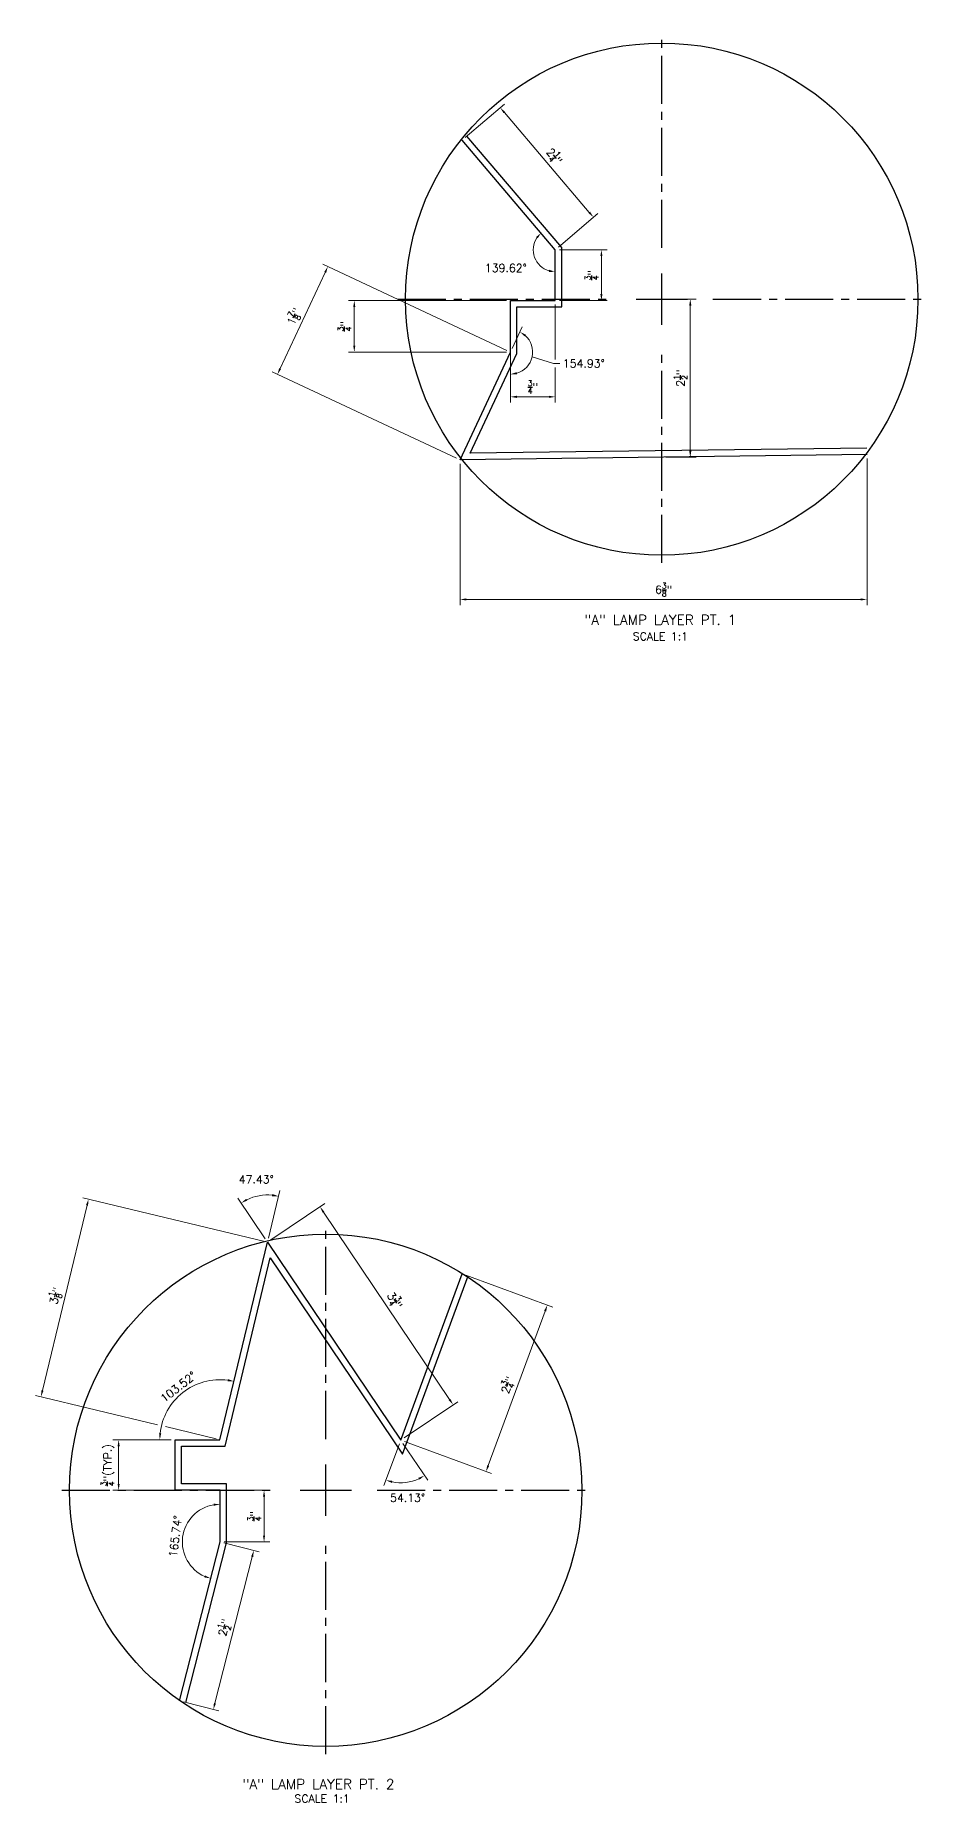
# Model space of a CAD drawing. Header units: inches. Extents: x -66 to 87, y -33 to 11.
# Drawn here: x -66.44 to -52.54, y -27.48 to 0.12 of the extents above; entities that cross this region are included whole.
import ezdxf

# ---------------------------------------------------------------- set-up
doc = ezdxf.new("R2010")
doc.units = ezdxf.units.IN
doc.header["$MEASUREMENT"] = 0
doc.linetypes.add('CENTER2', pattern=[1.125, 0.75, -0.125, 0.125, -0.125])
for name, color, linetype in [('Base', 134, 'Continuous'), ('lamplayers', 62, 'Continuous'), ('PR-TEXT', 2, 'Continuous'), ('PR-TEXT-SUBTITLE', 241, 'Continuous')]:
    doc.layers.add(name, color=color, linetype=linetype)
doc.styles.add('SUBTITLES 0.15625 IN.', font='romans.shx', dxfattribs={"height": 0.15625})
doc.styles.add('TEXT 0.125 IN.', font='romans.shx', dxfattribs={"height": 0.125})
doc.dimstyles.new('DOT-BR-IN', dxfattribs={"dimtxt": 0.125, "dimasz": 0.1, "dimexe": 0.09, "dimexo": 0.0625, "dimgap": 0.05, "dimtad": 1, "dimtoh": 1, "dimdec": 3, "dimzin": 3, "dimdsep": 46, "dimlunit": 4, "dimtxsty": 'TEXT 0.125 IN.', "dimcen": 0.09, "dimclrd": 256, "dimclre": 256, "dimclrt": 2, "dimazin": 0, "dimtfac": 0.7, "dimtdec": 3, "dimtmove": 2, "dimatfit": 3, "dimfxl": 1, "dimtolj": 1, "dimtzin": 0, "dimlwd": 15, "dimlwe": 15, "dimarcsym": 0})

# ---------------------------------------------------------------- blocks, each defined once
blk = doc.blocks.new('*D34')
at = {"layer": 'Defpoints', "color": 0, "transparency": 16777216}
for p in [(-59.809, -6.514, 11.169), (-53.454, -6.429, 11.169), (-59.809, -8.694)]:
    blk.add_point(p, dxfattribs=at)
at = {"layer": 'lamplayers', "lineweight": 15, "transparency": 16777216}
for p, q in [((-59.809, -6.576), (-59.809, -8.784)), ((-53.454, -6.492), (-53.454, -8.784)), ((-53.554, -8.694), (-59.709, -8.694))]:
    blk.add_line(p, q, dxfattribs=at)
at = {"layer": 'lamplayers', "transparency": 16777216}
for points in [[(-59.709, -8.678), (-59.709, -8.711), (-59.809, -8.694)], [(-53.554, -8.678), (-53.554, -8.711), (-53.454, -8.694)]]:
    blk.add_solid(points, dxfattribs=at)
at = {"layer": 'lamplayers', "color": 2, "transparency": 16777216, "insert": (-56.631, -8.542), "char_height": 0.125, "attachment_point": 5, "style": 'TEXT 0.125 IN.'}
blk.add_mtext('\\A1;6{\\H0.7x;\\S3/8;}"', dxfattribs=at)
blk = doc.blocks.new('*D35')
at = {"layer": 'Defpoints', "color": 0, "transparency": 16777216}
for p in [(-61.872, -3.496), (-59.021, -4.83, 11.169), (-59.809, -6.514, 11.169)]:
    blk.add_point(p, dxfattribs=at)
at = {"layer": 'lamplayers', "lineweight": 15, "transparency": 16777216}
for p, q in [((-62.617, -5.089), (-61.914, -3.587)), ((-59.078, -4.804), (-61.953, -3.458)), ((-59.865, -6.487), (-62.741, -5.142))]:
    blk.add_line(p, q, dxfattribs=at)
at = {"layer": 'lamplayers', "transparency": 16777216}
for points in [[(-61.929, -3.58), (-61.899, -3.594), (-61.872, -3.496)], [(-62.632, -5.082), (-62.602, -5.097), (-62.659, -5.18)]]:
    blk.add_solid(points, dxfattribs=at)
at = {"layer": 'lamplayers', "color": 2, "transparency": 16777216, "insert": (-62.403, -4.274), "char_height": 0.125, "attachment_point": 5, "rotation": 64.9291, "style": 'TEXT 0.125 IN.'}
blk.add_mtext('\\A1;1{\\H0.7x;\\S7/8;}"', dxfattribs=at)
blk = doc.blocks.new('*D36')
at = {"layer": 'Defpoints', "color": 0, "transparency": 16777216}
for p in [(-61.459, -4.026), (-59.021, -4.026, 11.169), (-59.021, -4.83, 11.169)]:
    blk.add_point(p, dxfattribs=at)
at = {"layer": 'lamplayers', "lineweight": 15, "transparency": 16777216}
for p, q in [((-59.083, -4.026), (-61.549, -4.026)), ((-61.459, -4.73), (-61.459, -4.126)), ((-59.083, -4.83), (-61.549, -4.83))]:
    blk.add_line(p, q, dxfattribs=at)
at = {"layer": 'lamplayers', "transparency": 16777216}
for points in [[(-61.476, -4.126), (-61.443, -4.126), (-61.459, -4.026)], [(-61.476, -4.73), (-61.443, -4.73), (-61.459, -4.83)]]:
    blk.add_solid(points, dxfattribs=at)
at = {"layer": 'lamplayers', "color": 2, "transparency": 16777216, "insert": (-61.611, -4.428), "char_height": 0.125, "attachment_point": 5, "rotation": 90, "style": 'TEXT 0.125 IN.'}
blk.add_mtext('\\A1;{\\H0.7x;\\S3/4;}"', dxfattribs=at)
blk = doc.blocks.new('*D37')
at = {"layer": 'Defpoints', "color": 0, "transparency": 16777216}
for p in [(-59.021, -4.026, 11.169), (-58.321, -4.026, 11.169), (-58.321, -5.53)]:
    blk.add_point(p, dxfattribs=at)
at = {"layer": 'lamplayers', "lineweight": 15, "transparency": 16777216}
for p, q in [((-59.021, -4.088), (-59.021, -5.62)), ((-58.321, -4.088), (-58.321, -4.947)), ((-58.321, -5.072), (-58.321, -5.62)), ((-58.921, -5.53), (-58.421, -5.53))]:
    blk.add_line(p, q, dxfattribs=at)
at = {"layer": 'lamplayers', "transparency": 16777216}
for points in [[(-58.921, -5.513), (-58.921, -5.547), (-59.021, -5.53)], [(-58.421, -5.513), (-58.421, -5.547), (-58.321, -5.53)]]:
    blk.add_solid(points, dxfattribs=at)
at = {"layer": 'lamplayers', "color": 2, "transparency": 16777216, "insert": (-58.671, -5.378), "char_height": 0.125, "attachment_point": 5, "style": 'TEXT 0.125 IN.'}
blk.add_mtext('\\A1;{\\H0.7x;\\S3/4;}"', dxfattribs=at)
blk = doc.blocks.new('*D38')
at = {"layer": 'Defpoints', "color": 0, "transparency": 16777216}
for p in [(-58.321, -3.233, 11.169), (-57.601, -3.233), (-58.321, -4.026, 11.169)]:
    blk.add_point(p, dxfattribs=at)
at = {"layer": 'lamplayers', "lineweight": 15, "transparency": 16777216}
for p, q in [((-58.258, -3.233), (-57.511, -3.233)), ((-57.601, -3.926), (-57.601, -3.333)), ((-58.258, -4.026), (-57.511, -4.026))]:
    blk.add_line(p, q, dxfattribs=at)
at = {"layer": 'lamplayers', "transparency": 16777216}
for points in [[(-57.618, -3.333), (-57.585, -3.333), (-57.601, -3.233)], [(-57.618, -3.926), (-57.585, -3.926), (-57.601, -4.026)]]:
    blk.add_solid(points, dxfattribs=at)
at = {"layer": 'lamplayers', "color": 2, "transparency": 16777216, "insert": (-57.753, -3.63), "char_height": 0.125, "attachment_point": 5, "rotation": 90, "style": 'TEXT 0.125 IN.'}
blk.add_mtext('\\A1;{\\H0.7x;\\S3/4;}"', dxfattribs=at)
blk = doc.blocks.new('*D39')
at = {"layer": 'Defpoints', "color": 0, "transparency": 16777216}
for p in [(-59.18, -1.015), (-59.776, -1.522, 11.169), (-58.321, -3.233, 11.169)]:
    blk.add_point(p, dxfattribs=at)
at = {"layer": 'lamplayers', "lineweight": 15, "transparency": 16777216}
for p, q in [((-59.728, -1.482), (-59.112, -0.957)), ((-57.79, -2.65), (-59.115, -1.091)), ((-58.273, -3.193), (-57.656, -2.668))]:
    blk.add_line(p, q, dxfattribs=at)
at = {"layer": 'lamplayers', "transparency": 16777216}
for points in [[(-59.103, -1.081), (-59.128, -1.102), (-59.18, -1.015)], [(-57.777, -2.639), (-57.802, -2.661), (-57.725, -2.726)]]:
    blk.add_solid(points, dxfattribs=at)
at = {"layer": 'lamplayers', "color": 2, "transparency": 16777216, "insert": (-58.337, -1.772), "char_height": 0.125, "attachment_point": 5, "rotation": 310.3781, "style": 'TEXT 0.125 IN.'}
blk.add_mtext('\\A1;2{\\H0.7x;\\S1/4;}"', dxfattribs=at)
blk = doc.blocks.new('*D40')
at = {"layer": 'Defpoints', "color": 0, "transparency": 16777216}
for p in [(-59.776, -1.522, 11.169), (-58.664, -3.215), (-58.321, -3.233, 11.169), (-58.321, -3.233, 11.169), (-58.321, -4.026, 11.169)]:
    blk.add_point(p, dxfattribs=at)
at = {"layer": 'lamplayers', "lineweight": 15, "transparency": 16777216}
blk.add_arc((-58.321, -3.233), 0.344, 147.1022, 253.2759, dxfattribs=at)
at = {"layer": 'lamplayers', "transparency": 16777216}
for points in [[(-58.622, -3.035), (-58.597, -3.057), (-58.544, -2.971)], [(-58.417, -3.546), (-58.422, -3.579), (-58.321, -3.577)]]:
    blk.add_solid(points, dxfattribs=at)
at = {"layer": 'lamplayers', "color": 2, "transparency": 16777216, "insert": (-59.094, -3.518), "char_height": 0.125, "attachment_point": 5, "style": 'TEXT 0.125 IN.'}
blk.add_mtext('\\A1;139.62°', dxfattribs=at)
blk = doc.blocks.new('*D41')
at = {"layer": 'Defpoints', "color": 0, "transparency": 16777216}
for p in [(-59.021, -4.026, 11.169), (-59.021, -4.83, 11.169), (-59.021, -4.83, 11.169), (-58.75, -5.045), (-59.809, -6.514, 11.169)]:
    blk.add_point(p, dxfattribs=at)
at = {"layer": 'lamplayers', "lineweight": 15, "transparency": 16777216}
for p, q in [((-58.994, -4.773), (-58.836, -4.435)), ((-59.021, -4.893), (-59.021, -5.266)), ((-58.683, -4.905), (-58.35, -5.009)), ((-58.35, -5.009), (-58.25, -5.009))]:
    blk.add_line(p, q, dxfattribs=at)
blk.add_arc((-59.021, -4.83), 0.346, 286.6187, 48.3104, dxfattribs=at)
at = {"layer": 'lamplayers', "transparency": 16777216}
for points in [[(-58.8, -4.586), (-58.782, -4.558), (-58.874, -4.517)], [(-58.92, -5.178), (-58.924, -5.145), (-59.021, -5.176)]]:
    blk.add_solid(points, dxfattribs=at)
at = {"layer": 'lamplayers', "color": 2, "transparency": 16777216, "insert": (-57.876, -5.009), "char_height": 0.125, "attachment_point": 5, "style": 'TEXT 0.125 IN.'}
blk.add_mtext('\\A1;154.93°', dxfattribs=at)
blk = doc.blocks.new('*U55')
at = {"layer": 'lamplayers', "color": 0, "linetype": 'CENTER2', "transparency": 16777216}
for p, q in [((0, 0.8), (0, 4.12)), ((-4.12, 0), (-0.8, 0)), ((0.8, 0), (4.12, 0)), ((0, -4.12), (0, -0.8))]:
    blk.add_line(p, q, dxfattribs=at)
at = {"layer": 'lamplayers', "color": 0, "linetype": 'Continuous', "transparency": 16777216}
for p, q in [((0, -0.4), (0, 0.4)), ((-0.4, 0), (0.4, 0))]:
    blk.add_line(p, q, dxfattribs=at)
blk = doc.blocks.new('*U56')
at = {"layer": 'lamplayers', "color": 0, "linetype": 'CENTER2', "transparency": 16777216}
for p, q in [((0, 0.8), (0, 4.12)), ((-4.12, 0), (-0.8, 0)), ((0.8, 0), (4.12, 0)), ((0, -4.12), (0, -0.8))]:
    blk.add_line(p, q, dxfattribs=at)
at = {"layer": 'lamplayers', "color": 0, "linetype": 'Continuous', "transparency": 16777216}
for p, q in [((0, -0.4), (0, 0.4)), ((-0.4, 0), (0.4, 0))]:
    blk.add_line(p, q, dxfattribs=at)
blk = doc.blocks.new('*D61')
at = {"layer": 'Defpoints', "color": 0, "transparency": 16777216}
for p in [(-56.66, -4.005, 11.627), (-56.66, -6.473, 11.627), (-56.214, -6.473)]:
    blk.add_point(p, dxfattribs=at)
at = {"layer": 'lamplayers', "lineweight": 15, "transparency": 16777216}
for p, q in [((-56.597, -4.005), (-56.124, -4.005)), ((-56.214, -4.105), (-56.214, -6.373)), ((-56.597, -6.473), (-56.124, -6.473))]:
    blk.add_line(p, q, dxfattribs=at)
at = {"layer": 'lamplayers', "transparency": 16777216}
for points in [[(-56.231, -4.105), (-56.197, -4.105), (-56.214, -4.005)], [(-56.231, -6.373), (-56.197, -6.373), (-56.214, -6.473)]]:
    blk.add_solid(points, dxfattribs=at)
at = {"layer": 'lamplayers', "color": 2, "transparency": 16777216, "insert": (-56.366, -5.239), "char_height": 0.125, "attachment_point": 5, "rotation": 90, "style": 'TEXT 0.125 IN.'}
blk.add_mtext('\\A1;2{\\H0.7x;\\S1/2;}"', dxfattribs=at)
blk = doc.blocks.new('*D63')
at = {"layer": 'Defpoints', "color": 0, "transparency": 16777216}
for p in [(-59.777, -19.224, 9.859), (-58.445, -19.714), (-60.735, -21.824, 9.859)]:
    blk.add_point(p, dxfattribs=at)
at = {"layer": 'lamplayers', "lineweight": 15, "transparency": 16777216}
for p, q in [((-59.719, -19.246), (-58.361, -19.746)), ((-59.368, -22.221), (-58.48, -19.808)), ((-60.676, -21.846), (-59.318, -22.346))]:
    blk.add_line(p, q, dxfattribs=at)
at = {"layer": 'lamplayers', "transparency": 16777216}
for points in [[(-58.496, -19.803), (-58.464, -19.814), (-58.445, -19.714)], [(-59.384, -22.215), (-59.353, -22.226), (-59.403, -22.314)]]:
    blk.add_solid(points, dxfattribs=at)
at = {"layer": 'lamplayers', "color": 2, "transparency": 16777216, "insert": (-59.067, -20.962), "char_height": 0.125, "attachment_point": 5, "rotation": 69.7846, "style": 'TEXT 0.125 IN.'}
blk.add_mtext('\\A1;2{\\H0.7x;\\S3/4;}"', dxfattribs=at)
blk = doc.blocks.new('*D64')
at = {"layer": 'Defpoints', "color": 0, "transparency": 16777216}
for p in [(-62.814, -18.731, 9.859), (-59.915, -21.273), (-60.735, -21.824, 9.859)]:
    blk.add_point(p, dxfattribs=at)
at = {"layer": 'lamplayers', "lineweight": 15, "transparency": 16777216}
for p, q in [((-62.762, -18.696), (-61.92, -18.13)), ((-61.939, -18.263), (-59.971, -21.19)), ((-60.683, -21.789), (-59.841, -21.223))]:
    blk.add_line(p, q, dxfattribs=at)
at = {"layer": 'lamplayers', "transparency": 16777216}
for points in [[(-61.925, -18.254), (-61.953, -18.272), (-61.995, -18.18)], [(-59.957, -21.181), (-59.985, -21.2), (-59.915, -21.273)]]:
    blk.add_solid(points, dxfattribs=at)
at = {"layer": 'lamplayers', "color": 2, "transparency": 16777216, "insert": (-60.829, -19.642), "char_height": 0.125, "attachment_point": 5, "rotation": 303.911, "style": 'TEXT 0.125 IN.'}
blk.add_mtext('\\A1;3{\\H0.7x;\\S3/4;}"', dxfattribs=at)
blk = doc.blocks.new('*D65')
at = {"layer": 'Defpoints', "color": 0, "transparency": 16777216}
for p in [(-62.814, -18.731, 9.859), (-59.777, -19.224, 9.859), (-60.735, -21.824, 9.859), (-60.735, -21.824, 9.859), (-60.76, -22.489)]:
    blk.add_point(p, dxfattribs=at)
at = {"layer": 'lamplayers', "lineweight": 15, "transparency": 16777216}
for p, q in [((-60.756, -21.883), (-60.996, -22.533)), ((-60.7, -21.876), (-60.313, -22.451))]:
    blk.add_line(p, q, dxfattribs=at)
blk.add_arc((-60.735, -21.824), 0.666, 258.3975, 295.2981, dxfattribs=at)
at = {"layer": 'lamplayers', "transparency": 16777216}
for points in [[(-60.873, -22.492), (-60.864, -22.46), (-60.965, -22.449)], [(-60.458, -22.412), (-60.442, -22.441), (-60.363, -22.377)]]:
    blk.add_solid(points, dxfattribs=at)
at = {"layer": 'lamplayers', "color": 2, "transparency": 16777216, "insert": (-60.627, -22.724), "char_height": 0.125, "attachment_point": 5, "style": 'TEXT 0.125 IN.'}
blk.add_mtext('\\A1;54.13°', dxfattribs=at)
blk = doc.blocks.new('*D66')
at = {"layer": 'Defpoints', "color": 0, "transparency": 16777216}
for p in [(-65.608, -18.059), (-62.814, -18.731, 9.859), (-63.557, -21.818, 9.859)]:
    blk.add_point(p, dxfattribs=at)
at = {"layer": 'lamplayers', "lineweight": 15, "transparency": 16777216}
for p, q in [((-66.328, -21.049), (-65.632, -18.156)), ((-62.875, -18.716), (-65.696, -18.038)), ((-64.53, -21.584), (-66.438, -21.125)), ((-63.617, -21.803), (-64.409, -21.613))]:
    blk.add_line(p, q, dxfattribs=at)
at = {"layer": 'lamplayers', "transparency": 16777216}
for points in [[(-65.648, -18.152), (-65.616, -18.16), (-65.608, -18.059)], [(-66.344, -21.045), (-66.311, -21.052), (-66.351, -21.146)]]:
    blk.add_solid(points, dxfattribs=at)
at = {"layer": 'lamplayers', "color": 2, "transparency": 16777216, "insert": (-66.128, -19.567), "char_height": 0.125, "attachment_point": 5, "rotation": 76.4761, "style": 'TEXT 0.125 IN.'}
blk.add_mtext('\\A1;3{\\H0.7x;\\S1/8;}"', dxfattribs=at)
blk = doc.blocks.new('*D67')
at = {"layer": 'Defpoints', "color": 0, "transparency": 16777216}
for p in [(-62.844, -17.994), (-62.814, -18.731, 9.859), (-62.814, -18.731, 9.859), (-63.557, -21.818, 9.859), (-60.735, -21.824, 9.859)]:
    blk.add_point(p, dxfattribs=at)
at = {"layer": 'lamplayers', "lineweight": 15, "transparency": 16777216}
for p, q in [((-62.799, -18.67), (-62.621, -17.927)), ((-62.849, -18.679), (-63.276, -18.044))]:
    blk.add_line(p, q, dxfattribs=at)
blk.add_arc((-62.814, -18.731), 0.737, 84.2546, 116.1325, dxfattribs=at)
at = {"layer": 'lamplayers', "transparency": 16777216}
for points in [[(-63.13, -18.083), (-63.147, -18.055), (-63.225, -18.119)], [(-62.737, -17.981), (-62.743, -18.014), (-62.642, -18.014)]]:
    blk.add_solid(points, dxfattribs=at)
at = {"layer": 'lamplayers', "color": 2, "transparency": 16777216, "insert": (-62.99, -17.751), "char_height": 0.125, "attachment_point": 5, "style": 'TEXT 0.125 IN.'}
blk.add_mtext('\\A1;47.43°', dxfattribs=at)
blk = doc.blocks.new('*D68')
at = {"layer": 'Defpoints', "color": 0, "transparency": 16777216}
for p in [(-62.814, -18.731, 9.859), (-63.893, -20.941), (-64.255, -21.818, 9.859), (-63.557, -21.818, 9.859), (-63.557, -21.818, 9.859)]:
    blk.add_point(p, dxfattribs=at)
at = {"layer": 'lamplayers', "lineweight": 15, "transparency": 16777216}
blk.add_line((-64.318, -21.818), (-64.586, -21.818), dxfattribs=at)
blk.add_arc((-63.557, -21.818), 0.939, 82.58, 173.896, dxfattribs=at)
at = {"layer": 'lamplayers', "transparency": 16777216}
for points in [[(-63.432, -20.87), (-63.438, -20.903), (-63.337, -20.905)], [(-64.474, -21.719), (-64.507, -21.717), (-64.496, -21.818)]]:
    blk.add_solid(points, dxfattribs=at)
at = {"layer": 'lamplayers', "color": 2, "transparency": 16777216, "insert": (-64.207, -20.992), "char_height": 0.125, "attachment_point": 5, "rotation": 38.238, "style": 'TEXT 0.125 IN.'}
blk.add_mtext('\\A1;103.52°', dxfattribs=at)
blk = doc.blocks.new('*D69')
at = {"layer": 'Defpoints', "color": 0, "transparency": 16777216}
for p in [(-65.138, -21.818), (-64.255, -21.818, 9.859), (-64.255, -22.607, 9.859)]:
    blk.add_point(p, dxfattribs=at)
at = {"layer": 'lamplayers', "lineweight": 15, "transparency": 16777216}
for p, q in [((-64.318, -21.818), (-65.228, -21.818)), ((-65.138, -22.507), (-65.138, -21.918)), ((-64.318, -22.607), (-65.228, -22.607))]:
    blk.add_line(p, q, dxfattribs=at)
at = {"layer": 'lamplayers', "transparency": 16777216}
for points in [[(-65.155, -21.918), (-65.122, -21.918), (-65.138, -21.818)], [(-65.155, -22.507), (-65.122, -22.507), (-65.138, -22.607)]]:
    blk.add_solid(points, dxfattribs=at)
at = {"layer": 'lamplayers', "color": 2, "transparency": 16777216, "insert": (-65.311, -22.213), "char_height": 0.125, "attachment_point": 5, "rotation": 90, "style": 'TEXT 0.125 IN.'}
blk.add_mtext('\\A1;{\\H0.7x;\\S3/4;}"(TYP.)', dxfattribs=at)
blk = doc.blocks.new('*D70')
at = {"layer": 'Defpoints', "color": 0, "transparency": 16777216}
for p in [(-63.555, -22.607, 9.859), (-62.868, -22.607), (-63.555, -23.413, 9.859)]:
    blk.add_point(p, dxfattribs=at)
at = {"layer": 'lamplayers', "lineweight": 15, "transparency": 16777216}
for p, q in [((-63.493, -22.607), (-62.778, -22.607)), ((-62.868, -23.313), (-62.868, -22.707)), ((-63.493, -23.413), (-62.778, -23.413))]:
    blk.add_line(p, q, dxfattribs=at)
at = {"layer": 'lamplayers', "transparency": 16777216}
for points in [[(-62.885, -22.707), (-62.852, -22.707), (-62.868, -22.607)], [(-62.885, -23.313), (-62.852, -23.313), (-62.868, -23.413)]]:
    blk.add_solid(points, dxfattribs=at)
at = {"layer": 'lamplayers', "color": 2, "transparency": 16777216, "insert": (-63.02, -23.01), "char_height": 0.125, "attachment_point": 5, "rotation": 90, "style": 'TEXT 0.125 IN.'}
blk.add_mtext('\\A1;{\\H0.7x;\\S3/4;}"', dxfattribs=at)
blk = doc.blocks.new('*D71')
at = {"layer": 'Defpoints', "color": 0, "transparency": 16777216}
for p in [(-63.555, -22.607, 9.859), (-64.04, -23.077), (-63.555, -23.413, 9.859), (-63.555, -23.413, 9.859), (-64.186, -25.896, 9.859)]:
    blk.add_point(p, dxfattribs=at)
at = {"layer": 'lamplayers', "lineweight": 15, "transparency": 16777216}
blk.add_arc((-63.555, -23.413), 0.589, 99.7341, 246.0065, dxfattribs=at)
at = {"layer": 'lamplayers', "transparency": 16777216}
for points in [[(-63.657, -22.816), (-63.654, -22.849), (-63.555, -22.824)], [(-63.79, -23.936), (-63.801, -23.967), (-63.701, -23.984)]]:
    blk.add_solid(points, dxfattribs=at)
at = {"layer": 'lamplayers', "color": 2, "transparency": 16777216, "insert": (-64.252, -23.326), "char_height": 0.125, "attachment_point": 5, "rotation": 82.8703, "style": 'TEXT 0.125 IN.'}
blk.add_mtext('\\A1;165.74°', dxfattribs=at)
blk = doc.blocks.new('*D72')
at = {"layer": 'Defpoints', "color": 0, "transparency": 16777216}
for p in [(-63.555, -23.413, 9.859), (-63.029, -23.547), (-64.186, -25.896, 9.859)]:
    blk.add_point(p, dxfattribs=at)
at = {"layer": 'lamplayers', "lineweight": 15, "transparency": 16777216}
for p, q in [((-63.495, -23.429), (-62.942, -23.569)), ((-63.635, -25.933), (-63.054, -23.644)), ((-64.126, -25.911), (-63.573, -26.052))]:
    blk.add_line(p, q, dxfattribs=at)
at = {"layer": 'lamplayers', "transparency": 16777216}
for points in [[(-63.07, -23.64), (-63.037, -23.648), (-63.029, -23.547)], [(-63.651, -25.929), (-63.619, -25.937), (-63.66, -26.03)]]:
    blk.add_solid(points, dxfattribs=at)
at = {"layer": 'lamplayers', "color": 2, "transparency": 16777216, "insert": (-63.492, -24.751), "char_height": 0.125, "attachment_point": 5, "rotation": 75.7406, "style": 'TEXT 0.125 IN.'}
blk.add_mtext('\\A1;2{\\H0.7x;\\S1/2;}"', dxfattribs=at)

msp = doc.modelspace()

# ---------------------------------------------------------------- linework, layer by layer
at = {"layer": 'Base'}
for centre in [(-56.6596, -4.0046, 24.2961), (-61.9047, -22.6058, 10.127)]:
    msp.add_circle(centre, 4, dxfattribs=at)
at = {"layer": 'lamplayers'}
for points, elevation in [([(-53.454, -6.429), (-59.8086, -6.5137), (-59.021, -4.83), (-59.021, -4.0259), (-58.321, -4.0259), (-58.321, -3.2331), (-59.7761, -1.5221)], 23.8382), ([(-53.4554, -6.3291), (-59.6504, -6.4116), (-58.921, -4.8523), (-58.921, -4.1259), (-58.221, -4.1259), (-58.221, -3.1964), (-59.6999, -1.4573)], 23.8382), ([(-64.1864, -25.8957), (-63.5555, -23.4132), (-63.5555, -22.6073), (-64.2555, -22.6073), (-64.2555, -21.8178), (-63.5566, -21.8178), (-62.8141, -18.7307), (-60.7346, -21.8241), (-59.7772, -19.224)], 9.8586), ([(-64.0895, -25.9204), (-63.4555, -23.4257), (-63.4555, -22.5073), (-64.1555, -22.5073), (-64.1555, -21.9178), (-63.4778, -21.9178), (-62.7701, -18.9754), (-60.7084, -22.0423), (-59.6833, -19.2586)], 9.8586)]:
    msp.add_lwpolyline(points, dxfattribs=dict(at, elevation=elevation))

# ---------------------------------------------------------------- block references
at = {"layer": 'lamplayers', "linetype": 'CENTER2'}
for name, p in [('*U55', (-56.6596, -4.0046, 24.2961)), ('*U56', (-61.9047, -22.6058, 10.127))]:
    msp.add_blockref(name, p, dxfattribs=at)

# ---------------------------------------------------------------- texts
at = {"layer": 'PR-TEXT', "char_height": 0.125, "width": 1.284887, "attachment_point": 1, "style": 'TEXT 0.125 IN.'}
for insert in [(-57.1115, -9.2081), (-62.393, -27.3599)]:
    msp.add_mtext('SCALE 1:1', dxfattribs=dict(at, insert=insert))
at = {"layer": 'PR-TEXT-SUBTITLE', "char_height": 0.15625, "attachment_point": 1, "style": 'SUBTITLES 0.15625 IN.'}
for s, insert, width in [('"A" LAMP LAYER PT. 1', (-57.867, -8.9356), 2.860206), ('"A" LAMP LAYER PT. 2', (-63.203, -27.1177), 2.84073)]:
    msp.add_mtext(s, dxfattribs=dict(at, insert=insert, width=width))

# ---------------------------------------------------------------- dimensions: what is measured, and where the dimension line sits
at = {"layer": 'lamplayers'}
for p1, p2, distance, picture, middle in [((-58.321, -3.2331, 23.8382), (-59.7761, -1.5221, 23.8382), -0.7823, '*D39', (-58.3367, -1.7722, 12.6691)), ((-59.8086, -6.5137, 23.8382), (-59.021, -4.83, 23.8382), 3.1474, '*D35', (-62.4034, -4.2737, 12.6691)), ((-63.5566, -21.8178, 9.8586), (-62.8141, -18.7307, 9.8586), 2.874, '*D66', (-66.1276, -19.5666)), ((-62.8141, -18.7307, 9.8586), (-60.7346, -21.8241, 9.8586), 0.987, '*D64', (-60.829, -19.6419)), ((-60.7346, -21.8241, 9.8586), (-59.7772, -19.224, 9.8586), -1.4193, '*D63', (-59.0667, -20.9619)), ((-64.1864, -25.8957, 9.8586), (-63.5555, -23.4132, 9.8586), -0.5432, '*D72', (-63.4918, -24.7508))]:
    dim = msp.add_aligned_dim(p1=p1, p2=p2, distance=distance, dimstyle='DOT-BR-IN', dxfattribs=at)
    dim.commit()
    dim.dimension.update_dxf_attribs({"geometry": picture, "text_midpoint": middle})
for base, line1, line2, picture, middle in [((-58.6643, -3.2146), ((-58.321, -4.0259, 23.8382), (-58.321, -3.2331, 23.8382)), ((-58.321, -3.2331, 23.8382), (-59.7761, -1.5221, 23.8382)), '*D40', (-59.0944, -3.5175, 12.6691)), ((-62.8435, -17.9942), ((-62.8141, -18.7307, 9.8586), (-60.7346, -21.8241, 9.8586)), ((-63.5566, -21.8178, 9.8586), (-62.8141, -18.7307, 9.8586)), '*D67', (-62.9902, -17.7513)), ((-63.8929, -20.941), ((-64.2555, -21.8178, 9.8586), (-63.5566, -21.8178, 9.8586)), ((-63.5566, -21.8178, 9.8586), (-62.8141, -18.7307, 9.8586)), '*D68', (-64.2075, -20.9919)), ((-60.7599, -22.4895), ((-60.7346, -21.8241, 9.8586), (-59.7772, -19.224, 9.8586)), ((-62.8141, -18.7307, 9.8586), (-60.7346, -21.8241, 9.8586)), '*D65', (-60.6266, -22.7238)), ((-64.0397, -23.0773), ((-64.1864, -25.8957, 9.8586), (-63.5555, -23.4132, 9.8586)), ((-63.5555, -23.4132, 9.8586), (-63.5555, -22.6073, 9.8586)), '*D71', (-64.2519, -23.3261))]:
    dim = msp.add_angular_dim_2l(base=base, line1=line1, line2=line2, dimstyle='DOT-BR-IN', override={"dimscale": 0}, dxfattribs=at)
    dim.commit()
    dim.dimension.update_dxf_attribs({"geometry": picture, "text_midpoint": middle})
for base, p1, p2, picture, middle in [((-57.6013, -3.2331, 12.6691), (-58.321, -4.0259, 23.8382), (-58.321, -3.2331, 23.8382), '*D38', (-57.7534, -3.6295, 12.6691)), ((-61.4592, -4.0259, 12.6691), (-59.021, -4.83, 23.8382), (-59.021, -4.0259, 23.8382), '*D36', (-61.6113, -4.428, 12.6691)), ((-56.2139, -6.473, 12.6691), (-56.6596, -4.0046, 24.2961), (-56.6596, -6.473, 24.2961), '*D61', (-56.3659, -5.2388, 12.6691)), ((-62.8683, -22.6073), (-63.5555, -23.4132, 9.8586), (-63.5555, -22.6073, 9.8586), '*D70', (-63.0204, -23.0103))]:
    dim = msp.add_linear_dim(base=base, p1=p1, p2=p2, angle=90, dimstyle='DOT-BR-IN', dxfattribs=at)
    dim.commit()
    dim.dimension.update_dxf_attribs({"geometry": picture, "text_midpoint": middle})
dim = msp.add_angular_dim_2l(base=(-58.7497, -5.0447), line1=((-59.021, -4.83, 23.8382), (-59.021, -4.0259, 23.8382)), line2=((-59.8086, -6.5137, 23.8382), (-59.021, -4.83, 23.8382)), dimstyle='DOT-BR-IN', override={"dimscale": 0, "dimtad": 0, "dimtmove": 1}, dxfattribs=at)
dim.commit()
dim.dimension.update_dxf_attribs({"geometry": '*D41', "text_midpoint": (-57.8761, -5.0093, 12.6691), "dimtype": 162})
for base, p1, p2, picture, middle in [((-58.321, -5.53, 12.6691), (-59.021, -4.0259, 23.8382), (-58.321, -4.0259, 23.8382), '*D37', (-58.671, -5.3779, 12.6691)), ((-59.8086, -8.6943, 12.6691), (-53.454, -6.429, 23.8382), (-59.8086, -6.5137, 23.8382), '*D34', (-56.6313, -8.5422, 12.6691))]:
    dim = msp.add_linear_dim(base=base, p1=p1, p2=p2, dimstyle='DOT-BR-IN', dxfattribs=at)
    dim.commit()
    dim.dimension.update_dxf_attribs({"geometry": picture, "text_midpoint": middle})
dim = msp.add_linear_dim(base=(-65.13835, -21.81784), p1=(-64.25548, -22.60732, 9.85859), p2=(-64.25548, -21.81784, 9.85859), angle=90, text='<>(TYP.)', dimstyle='DOT-BR-IN', dxfattribs=at)
dim.commit()
dim.dimension.update_dxf_attribs({"geometry": '*D69', "text_midpoint": (-65.31126, -22.21258)})

doc.saveas('drawing.dxf')
